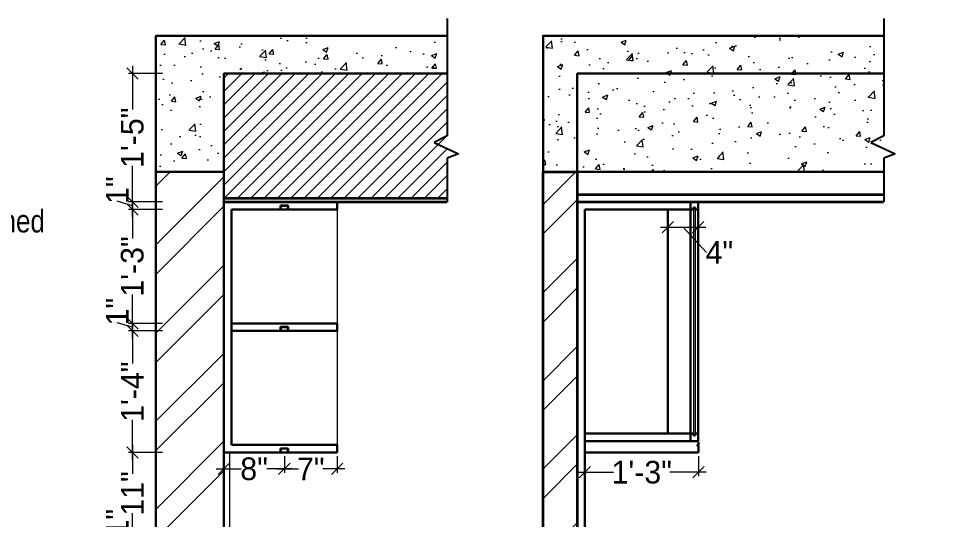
# Model space of a CAD drawing. Header units: millimetres. Extents: x 56222 to 3066687, y -650199 to -121287.
# Drawn here: x 141232.8 to 141354.9, y -185248.9 to -185182.6 of the extents above; entities that cross this region are included whole.
import ezdxf
from ezdxf import colors
from ezdxf.entities.mleader import LeaderData, LeaderLine
from ezdxf.math import Vec2, Vec3

# ---------------------------------------------------------------- set-up
doc = ezdxf.new("R2010")
doc.units = ezdxf.units.MM
doc.header["$MEASUREMENT"] = 0
doc.header["$PDMODE"] = 35
doc.linetypes.add('DASHED', pattern=[0.75, 0.5, -0.25])
doc.layers.get('Defpoints').update_dxf_attribs({"color": 220})
for name, color, linetype, lineweight in [('FURNITURE', 32, 'Continuous', 9), ('furniture dimensions', 1, 'DASHED', 0), ('GF FALSE CEILING', 6, 'Continuous', 35), ('hatch-wall', 8, 'Continuous', 9), ('SECTION ( SLAB PLine )', 104, 'Continuous', 30), ('Text', 7, 'Continuous', 15), ('wall', 7, 'Continuous', 30), ('XX~SLAB ( BEAM )~ ( DIM )', 7, 'Continuous', 9)]:
    doc.layers.add(name, color=color, linetype=linetype, lineweight=lineweight)
doc.layers.add('hatch', color=250, linetype='Continuous', lineweight=9, transparency=0.5)
doc.styles.add('century g', font='GOTHIC.TTF')
doc.styles.add('style4', font='ARIALN.TTF')
doc.dimstyles.new('Archana', dxfattribs={"dimtxt": 2, "dimasz": 0.75, "dimexe": 0.5, "dimexo": 0.5, "dimgap": 0, "dimtad": 0, "dimzin": 0, "dimdsep": 46, "dimlunit": 4, "dimtxsty": 'century g', "dimblk": 'OBLIQUE', "dimcen": 0, "dimdle": 1, "dimclrd": 256, "dimclre": 256, "dimclrt": 256, "dimadec": 0, "dimazin": 0, "dimtfac": 1, "dimtofl": 0, "dimtmove": 1, "dimatfit": 3, "dimfxl": 1, "dimfxlon": 1, "dimtolj": 1, "dimtzin": 0, "dimlwd": -1, "dimlwe": -1, "dimarcsym": 0})

# ---------------------------------------------------------------- blocks, each defined once
blk = doc.blocks.new('_Oblique')
at = {"layer": 'wall', "color": 0, "lineweight": -2}
blk.add_line((-0.5, -0.5), (0.5, 0.5), dxfattribs=at)
blk = doc.blocks.new('*D406')
at = {"layer": 'Defpoints', "color": 0, "linetype": 'Continuous', "lineweight": 30, "transparency": 16777216}
for p in [(141267.96, -185239.97), (141274.96, -185239.97), (141274.96, -185242.16)]:
    blk.add_point(p, dxfattribs=at)
at = {"layer": 'furniture dimensions', "color": 5, "linetype": 'ByBlock', "transparency": 16777216}
blk.add_line((141267.96, -185240.47), (141267.96, -185242.66), dxfattribs=at)
at = {"layer": 'furniture dimensions', "color": 5, "linetype": 'Continuous', "transparency": 16777216}
for p, q in [((141274.96, -185240.47), (141274.96, -185242.66)), ((141266.96, -185242.16), (141269.85, -185242.16)), ((141275.96, -185242.16), (141273.06, -185242.16))]:
    blk.add_line(p, q, dxfattribs=at)
at = {"layer": 'furniture dimensions', "color": 5, "linetype": 'Continuous', "transparency": 16777216, "xscale": 1.5, "yscale": 1.5, "zscale": 1.5, "rotation": 180}
blk.add_blockref('_Oblique', (141267.96, -185242.16), dxfattribs=at)
at = {"layer": 'furniture dimensions', "color": 5, "linetype": 'Continuous', "transparency": 16777216, "xscale": 1.5, "yscale": 1.5, "zscale": 1.5}
blk.add_blockref('_Oblique', (141274.96, -185242.16), dxfattribs=at)
at = {"layer": 'furniture dimensions', "linetype": 'Continuous', "lineweight": 0, "transparency": 16777216, "insert": (141271.46, -185242.16), "char_height": 3, "attachment_point": 5, "style": 'century g'}
blk.add_mtext('\\A1;7"', dxfattribs=at)
blk = doc.blocks.new('*D407')
at = {"layer": 'Defpoints', "color": 0, "linetype": 'Continuous', "lineweight": 30, "transparency": 16777216}
for p in [(141259.96, -185239.97), (141267.96, -185239.97), (141259.96, -185242.16)]:
    blk.add_point(p, dxfattribs=at)
at = {"layer": 'furniture dimensions', "color": 5, "linetype": 'Continuous', "transparency": 16777216}
for p, q in [((141259.96, -185240.47), (141259.96, -185242.66)), ((141258.96, -185242.16), (141262.27, -185242.16)), ((141268.96, -185242.16), (141265.64, -185242.16))]:
    blk.add_line(p, q, dxfattribs=at)
at = {"layer": 'furniture dimensions', "color": 5, "linetype": 'ByBlock', "transparency": 16777216}
blk.add_line((141267.96, -185240.47), (141267.96, -185242.66), dxfattribs=at)
at = {"layer": 'furniture dimensions', "color": 5, "linetype": 'Continuous', "transparency": 16777216, "xscale": 1.5, "yscale": 1.5, "zscale": 1.5, "rotation": 180}
blk.add_blockref('_Oblique', (141259.96, -185242.16), dxfattribs=at)
at = {"layer": 'furniture dimensions', "color": 5, "linetype": 'Continuous', "transparency": 16777216, "xscale": 1.5, "yscale": 1.5, "zscale": 1.5}
blk.add_blockref('_Oblique', (141267.96, -185242.16), dxfattribs=at)
at = {"layer": 'furniture dimensions', "linetype": 'Continuous', "lineweight": 0, "transparency": 16777216, "insert": (141263.96, -185242.16), "char_height": 3, "attachment_point": 5, "style": 'century g'}
blk.add_mtext('\\A1;8"', dxfattribs=at)
blk = doc.blocks.new('*D444')
at = {"layer": 'Defpoints', "color": 0, "linetype": 'Continuous', "lineweight": 30, "transparency": 16777216}
for p in [(141318.71, -185207.84, 0.13), (141322.71, -185207.84, 0.13), (141322.71, -185210.19)]:
    blk.add_point(p, dxfattribs=at)
at = {"layer": 'furniture dimensions', "color": 5, "linetype": 'ByBlock', "transparency": 16777216}
blk.add_line((141318.71, -185208.34), (141318.71, -185210.69), dxfattribs=at)
at = {"layer": 'furniture dimensions', "color": 5, "linetype": 'Continuous', "transparency": 16777216}
for p, q in [((141322.71, -185208.34), (141322.71, -185210.69)), ((141317.71, -185210.19), (141323.71, -185210.19)), ((141320.71, -185210.19), (141323.82, -185213.52))]:
    blk.add_line(p, q, dxfattribs=at)
at = {"layer": 'furniture dimensions', "color": 5, "linetype": 'Continuous', "transparency": 16777216, "xscale": 1.5, "yscale": 1.5, "zscale": 1.5, "rotation": 180}
blk.add_blockref('_Oblique', (141318.71, -185210.19), dxfattribs=at)
at = {"layer": 'furniture dimensions', "color": 5, "linetype": 'Continuous', "transparency": 16777216, "xscale": 1.5, "yscale": 1.5, "zscale": 1.5}
blk.add_blockref('_Oblique', (141322.71, -185210.19), dxfattribs=at)
at = {"layer": 'furniture dimensions', "linetype": 'Continuous', "lineweight": 0, "transparency": 16777216, "insert": (141325.52, -185213.52), "char_height": 3, "attachment_point": 5, "style": 'century g'}
blk.add_mtext('\\A1;4"', dxfattribs=at)
blk = doc.blocks.new('*D450')
at = {"layer": 'Defpoints', "color": 0, "linetype": 'Continuous', "lineweight": 30, "transparency": 16777216}
for p in [(141247.85, -185250.84), (141259.96, -185250.84, 0.13), (141259.96, -185251.84, 0.13)]:
    blk.add_point(p, dxfattribs=at)
at = {"layer": 'furniture dimensions', "color": 5, "linetype": 'Continuous', "transparency": 16777216}
for p, q in [((141247.85, -185252.84), (141247.85, -185249.84)), ((141247.85, -185251.34), (141245.85, -185250.74)), ((141251.85, -185250.84), (141247.35, -185250.84))]:
    blk.add_line(p, q, dxfattribs=at)
at = {"layer": 'furniture dimensions', "color": 5, "linetype": 'ByBlock', "transparency": 16777216}
blk.add_line((141251.85, -185251.84), (141247.35, -185251.84), dxfattribs=at)
at = {"layer": 'furniture dimensions', "color": 5, "linetype": 'Continuous', "transparency": 16777216, "xscale": 1.5, "yscale": 1.5, "zscale": 1.5}
for p, rotation in [((141247.85, -185250.84), 90), ((141247.85, -185251.84), 270)]:
    blk.add_blockref('_Oblique', p, dxfattribs=dict(at, rotation=rotation))
at = {"layer": 'furniture dimensions', "linetype": 'Continuous', "lineweight": 0, "transparency": 16777216, "insert": (141245.85, -185249.28), "char_height": 3, "attachment_point": 5, "rotation": 90, "style": 'century g'}
blk.add_mtext('\\A1;1"', dxfattribs=at)
blk = doc.blocks.new('*D451')
at = {"layer": 'Defpoints', "color": 0, "linetype": 'Continuous', "lineweight": 30, "transparency": 16777216}
for p in [(141247.85, -185239.97), (141260.71, -185239.97, 0.13), (141260.71, -185250.84, 0.13)]:
    blk.add_point(p, dxfattribs=at)
at = {"layer": 'furniture dimensions', "color": 5, "linetype": 'Continuous', "transparency": 16777216}
for p, q in [((141247.85, -185238.97), (141247.85, -185242.79)), ((141251.85, -185239.97), (141247.35, -185239.97)), ((141247.85, -185251.84), (141247.85, -185248.02))]:
    blk.add_line(p, q, dxfattribs=at)
at = {"layer": 'furniture dimensions', "color": 5, "linetype": 'ByBlock', "transparency": 16777216}
blk.add_line((141251.85, -185250.84), (141247.35, -185250.84), dxfattribs=at)
at = {"layer": 'furniture dimensions', "color": 5, "linetype": 'Continuous', "transparency": 16777216, "xscale": 1.5, "yscale": 1.5, "zscale": 1.5}
for p, rotation in [((141247.85, -185239.97), 90), ((141247.85, -185250.84), 270)]:
    blk.add_blockref('_Oblique', p, dxfattribs=dict(at, rotation=rotation))
at = {"layer": 'furniture dimensions', "linetype": 'Continuous', "lineweight": 0, "transparency": 16777216, "insert": (141247.85, -185245.41), "char_height": 3, "attachment_point": 5, "rotation": 90, "style": 'century g'}
blk.add_mtext('\\A1;11"', dxfattribs=at)
blk = doc.blocks.new('*D452')
at = {"layer": 'Defpoints', "color": 0, "linetype": 'Continuous', "lineweight": 30, "transparency": 16777216}
for p in [(141247.85, -185223.91), (141260.96, -185223.91, 0.13), (141259.96, -185239.97, 0.13)]:
    blk.add_point(p, dxfattribs=at)
at = {"layer": 'furniture dimensions', "color": 5, "linetype": 'Continuous', "transparency": 16777216}
for p, q in [((141247.85, -185222.91), (141247.85, -185228.22)), ((141251.85, -185223.91), (141247.35, -185223.91)), ((141247.85, -185240.97), (141247.85, -185235.66))]:
    blk.add_line(p, q, dxfattribs=at)
at = {"layer": 'furniture dimensions', "color": 5, "linetype": 'ByBlock', "transparency": 16777216}
blk.add_line((141251.85, -185239.97), (141247.35, -185239.97), dxfattribs=at)
at = {"layer": 'furniture dimensions', "color": 5, "linetype": 'Continuous', "transparency": 16777216, "xscale": 1.5, "yscale": 1.5, "zscale": 1.5}
for p, rotation in [((141247.85, -185223.91), 90), ((141247.85, -185239.97), 270)]:
    blk.add_blockref('_Oblique', p, dxfattribs=dict(at, rotation=rotation))
at = {"layer": 'furniture dimensions', "linetype": 'Continuous', "lineweight": 0, "transparency": 16777216, "insert": (141247.85, -185231.94), "char_height": 3, "attachment_point": 5, "rotation": 90, "style": 'century g'}
blk.add_mtext('\\A1;1\'-4"', dxfattribs=at)
blk = doc.blocks.new('*D453')
at = {"layer": 'Defpoints', "color": 0, "linetype": 'Continuous', "lineweight": 30, "transparency": 16777216}
for p in [(141247.85, -185222.91), (141260.96, -185222.91, 0.13), (141260.96, -185223.91, 0.13)]:
    blk.add_point(p, dxfattribs=at)
at = {"layer": 'furniture dimensions', "color": 5, "linetype": 'Continuous', "transparency": 16777216}
for p, q in [((141247.85, -185224.91), (141247.85, -185221.91)), ((141247.85, -185223.41), (141245.85, -185222.81)), ((141251.85, -185222.91), (141247.35, -185222.91))]:
    blk.add_line(p, q, dxfattribs=at)
at = {"layer": 'furniture dimensions', "color": 5, "linetype": 'ByBlock', "transparency": 16777216}
blk.add_line((141251.85, -185223.91), (141247.35, -185223.91), dxfattribs=at)
at = {"layer": 'furniture dimensions', "color": 5, "linetype": 'Continuous', "transparency": 16777216, "xscale": 1.5, "yscale": 1.5, "zscale": 1.5}
for p, rotation in [((141247.85, -185222.91), 90), ((141247.85, -185223.91), 270)]:
    blk.add_blockref('_Oblique', p, dxfattribs=dict(at, rotation=rotation))
at = {"layer": 'furniture dimensions', "linetype": 'Continuous', "lineweight": 0, "transparency": 16777216, "insert": (141245.85, -185221.35), "char_height": 3, "attachment_point": 5, "rotation": 90, "style": 'century g'}
blk.add_mtext('\\A1;1"', dxfattribs=at)
blk = doc.blocks.new('*D454')
at = {"layer": 'Defpoints', "color": 0, "linetype": 'Continuous', "lineweight": 30, "transparency": 16777216}
for p in [(141247.85, -185207.84), (141260.96, -185207.84, 0.13), (141260.96, -185222.91)]:
    blk.add_point(p, dxfattribs=at)
at = {"layer": 'furniture dimensions', "color": 5, "linetype": 'Continuous', "transparency": 16777216}
for p, q in [((141247.85, -185206.84), (141247.85, -185211.65)), ((141251.85, -185207.84), (141247.35, -185207.84)), ((141247.85, -185223.91), (141247.85, -185219.09))]:
    blk.add_line(p, q, dxfattribs=at)
at = {"layer": 'furniture dimensions', "color": 5, "linetype": 'ByBlock', "transparency": 16777216}
blk.add_line((141251.85, -185222.91), (141247.35, -185222.91), dxfattribs=at)
at = {"layer": 'furniture dimensions', "color": 5, "linetype": 'Continuous', "transparency": 16777216, "xscale": 1.5, "yscale": 1.5, "zscale": 1.5}
for p, rotation in [((141247.85, -185207.84), 90), ((141247.85, -185222.91), 270)]:
    blk.add_blockref('_Oblique', p, dxfattribs=dict(at, rotation=rotation))
at = {"layer": 'furniture dimensions', "linetype": 'Continuous', "lineweight": 0, "transparency": 16777216, "insert": (141247.85, -185215.37), "char_height": 3, "attachment_point": 5, "rotation": 90, "style": 'century g'}
blk.add_mtext('\\A1;1\'-3"', dxfattribs=at)
blk = doc.blocks.new('*D455')
at = {"layer": 'Defpoints', "color": 0, "linetype": 'Continuous', "lineweight": 30, "transparency": 16777216}
for p in [(141247.85, -185206.84), (141260.96, -185206.84, 0.13), (141260.96, -185207.84, 0.13)]:
    blk.add_point(p, dxfattribs=at)
at = {"layer": 'furniture dimensions', "color": 5, "linetype": 'Continuous', "transparency": 16777216}
for p, q in [((141247.85, -185208.84), (141247.85, -185205.84)), ((141247.85, -185207.34), (141245.85, -185206.74)), ((141251.85, -185206.84), (141247.35, -185206.84))]:
    blk.add_line(p, q, dxfattribs=at)
at = {"layer": 'furniture dimensions', "color": 5, "linetype": 'ByBlock', "transparency": 16777216}
blk.add_line((141251.85, -185207.84), (141247.35, -185207.84), dxfattribs=at)
at = {"layer": 'furniture dimensions', "color": 5, "linetype": 'Continuous', "transparency": 16777216, "xscale": 1.5, "yscale": 1.5, "zscale": 1.5}
for p, rotation in [((141247.85, -185206.84), 90), ((141247.85, -185207.84), 270)]:
    blk.add_blockref('_Oblique', p, dxfattribs=dict(at, rotation=rotation))
at = {"layer": 'furniture dimensions', "linetype": 'Continuous', "lineweight": 0, "transparency": 16777216, "insert": (141245.85, -185205.28), "char_height": 3, "attachment_point": 5, "rotation": 90, "style": 'century g'}
blk.add_mtext('\\A1;1"', dxfattribs=at)
blk = doc.blocks.new('*D456')
at = {"layer": 'Defpoints', "color": 0, "linetype": 'Continuous', "lineweight": 30, "transparency": 16777216}
for p in [(141247.85, -185189.84), (141259.96, -185189.84, 0.13), (141259.96, -185206.84, 0.13)]:
    blk.add_point(p, dxfattribs=at)
at = {"layer": 'furniture dimensions', "color": 5, "linetype": 'Continuous', "transparency": 16777216}
for p, q in [((141247.85, -185188.84), (141247.85, -185194.62)), ((141251.85, -185189.84), (141247.35, -185189.84)), ((141247.85, -185207.84), (141247.85, -185202.06))]:
    blk.add_line(p, q, dxfattribs=at)
at = {"layer": 'furniture dimensions', "color": 5, "linetype": 'ByBlock', "transparency": 16777216}
blk.add_line((141251.85, -185206.84), (141247.35, -185206.84), dxfattribs=at)
at = {"layer": 'furniture dimensions', "color": 5, "linetype": 'Continuous', "transparency": 16777216, "xscale": 1.5, "yscale": 1.5, "zscale": 1.5}
for p, rotation in [((141247.85, -185189.84), 90), ((141247.85, -185206.84), 270)]:
    blk.add_blockref('_Oblique', p, dxfattribs=dict(at, rotation=rotation))
at = {"layer": 'furniture dimensions', "linetype": 'Continuous', "lineweight": 0, "transparency": 16777216, "insert": (141247.85, -185198.34), "char_height": 3, "attachment_point": 5, "rotation": 90, "style": 'century g'}
blk.add_mtext('\\A1;1\'-5"', dxfattribs=at)
blk = doc.blocks.new('*D681')
at = {"layer": 'Defpoints', "color": 0, "linetype": 'Continuous', "lineweight": 30, "transparency": 16777216}
for p in [(141307.71, -185239.97, 0.13), (141322.78, -185239.97), (141322.78, -185242.61)]:
    blk.add_point(p, dxfattribs=at)
at = {"layer": 'furniture dimensions', "color": 5, "linetype": 'ByBlock', "transparency": 16777216}
blk.add_line((141307.71, -185240.47), (141307.71, -185243.11), dxfattribs=at)
at = {"layer": 'furniture dimensions', "color": 5, "linetype": 'Continuous', "transparency": 16777216}
for p, q in [((141322.78, -185240.47), (141322.78, -185243.11)), ((141306.71, -185242.61), (141311.53, -185242.61)), ((141323.78, -185242.61), (141318.97, -185242.61))]:
    blk.add_line(p, q, dxfattribs=at)
at = {"layer": 'furniture dimensions', "color": 5, "linetype": 'Continuous', "transparency": 16777216, "xscale": 1.5, "yscale": 1.5, "zscale": 1.5, "rotation": 180}
blk.add_blockref('_Oblique', (141307.71, -185242.61), dxfattribs=at)
at = {"layer": 'furniture dimensions', "color": 5, "linetype": 'Continuous', "transparency": 16777216, "xscale": 1.5, "yscale": 1.5, "zscale": 1.5}
blk.add_blockref('_Oblique', (141322.78, -185242.61), dxfattribs=at)
at = {"layer": 'furniture dimensions', "linetype": 'Continuous', "lineweight": 0, "transparency": 16777216, "insert": (141315.25, -185242.61), "char_height": 3, "attachment_point": 5, "style": 'century g'}
blk.add_mtext('\\A1;1\'-3"', dxfattribs=at)

msp = doc.modelspace()

# ---------------------------------------------------------------- hatches: boundary and pattern name
at = {"layer": 'FURNITURE', "lineweight": 20, "true_color": 0x636466}
h = msp.add_hatch(dxfattribs=at)
h.set_pattern_fill('AR-CONC', color=251)
h.set_pattern_definition([(50, (12005.3206, -203739.552), (7.17260183, -0.62752135), [0.75, -8.25]), (355, (12005.3206, -203739.552), (-1.38751334, 7.52192134), [0.6, -6.6]), (100.4514445, (12005.918, -203739.604), (5.78508847, 6.8943999), [0.6374019, -7.0114211]), (46.1842, (12005.321, -203737.552), (10.6724133, -1.6551928), [1.125, -12.375]), (96.6356355, (12006.21, -203737.69), (9.34661946, 9.741186), [0.9561034, -10.5171376]), (351.184164, (12005.321, -203737.552), (9.34661945, 9.741186), [0.9, -9.9]), (21, (12006.3206, -203738.052), (5.96907052, -4.0261889), [0.75, -8.25]), (326, (12006.3206, -203738.052), (2.4331533, 7.25150045), [0.6, -6.6]), (71.451445, (12006.818, -203738.3874), (8.40222377, 3.22531153), [0.6374019, -7.0114211]), (37.5, (12005.3206, -203739.552), (0.121598553, 3.32893854), [0, -6.52, 0, -6.7, 0, -6.625]), (7.5, (12005.3206, -203739.552), (2.63069537, 3.94411712), [0, -3.82, 0, -6.37, 0, -2.525]), (327.5, (12003.0906, -203739.552), (5.33822436, -0.22554872), [0, -2.5, 0, -7.8, 0, -10.35]), (317.5, (12002.0906, -203739.552), (5.8318617, 1.00104982), [0, -3.25, 0, -5.18, 0, -7.35])])
h.paths.add_polyline_path([(141408.48, -185216.84), (141403.96, -185216.84), (141403.96, -185216.87)])
h.paths.add_polyline_path([(141289.51, -185189.84), (141289.52, -185184.84), (141250.96, -185184.84), (141250.96, -185202.84), (141259.96, -185202.84), (141259.95, -185189.85)])
h = msp.add_hatch(dxfattribs=at)
h.set_pattern_fill('AR-CONC', color=251)
h.set_pattern_definition([(50, (11895.088, -203726.552), (7.17260183, -0.62752135), [0.75, -8.25]), (355, (11895.088, -203726.552), (-1.38751334, 7.52192134), [0.6, -6.6]), (100.4514445, (11895.686, -203726.604), (5.78508847, 6.8943999), [0.6374019, -7.0114211]), (46.1842, (11895.088, -203724.552), (10.6724133, -1.6551928), [1.125, -12.375]), (96.6356355, (11895.978, -203724.69), (9.34661946, 9.741186), [0.9561034, -10.5171376]), (351.184164, (11895.088, -203724.552), (9.34661945, 9.741186), [0.9, -9.9]), (21, (11896.088, -203725.052), (5.96907052, -4.0261889), [0.75, -8.25]), (326, (11896.088, -203725.052), (2.4331533, 7.25150045), [0.6, -6.6]), (71.451445, (11896.5856, -203725.3874), (8.40222377, 3.22531153), [0.6374019, -7.0114211]), (37.5, (11895.0882, -203726.552), (0.121598553, 3.32893854), [0, -6.52, 0, -6.7, 0, -6.625]), (7.5, (11895.088, -203726.552), (2.63069537, 3.94411712), [0, -3.82, 0, -6.37, 0, -2.525]), (327.5, (11892.8582, -203726.552), (5.33822436, -0.22554872), [0, -2.5, 0, -7.8, 0, -10.35]), (317.5, (11891.858, -203726.552), (5.8318617, 1.00104982), [0, -3.25, 0, -5.18, 0, -7.35])])
h.paths.add_polyline_path([(141455.24, -185203.84), (141450.71, -185203.84), (141450.71, -185203.87)])
h.paths.add_polyline_path([(141347.25, -185202.84), (141347.25, -185184.84), (141302.19, -185184.84), (141302.19, -185202.84), (141306.71, -185202.84), (141306.71, -185202.85)])
at = {"layer": 'GF FALSE CEILING', "lineweight": 9}
h = msp.add_hatch(dxfattribs=at)
h.set_pattern_fill('ANSI31', color=256, scale=10)
h.set_pattern_definition([(45, (13195.6121, -202132.9728), (-0.883883476, 0.883883476), [])])
h.paths.add_polyline_path([(141289.49, -185189.84), (141259.96, -185189.84), (141259.96, -185206.34), (141289.49, -185206.34)])
at = {"layer": 'hatch-wall', "lineweight": 0}
h = msp.add_hatch(dxfattribs=at)
h.set_pattern_fill('ANSI32', color=256, scale=22)
h.set_pattern_definition([(45, (1127.802, -554.105), (-5.83363094, 5.83363094), []), (45, (1131.691, -554.105), (-5.83363094, 5.83363094), [])])
h.paths.add_polyline_path([(141259.96, -185202.84), (141250.96, -185202.84), (141250.86, -185313.84), (141259.86, -185313.84)])
at = {"layer": 'hatch-wall'}
h = msp.add_hatch(dxfattribs=at)
h.set_pattern_fill('ANSI32', color=256, scale=22)
h.set_pattern_definition([(45, (13085.38, -202129.964), (-5.83363094, 5.83363094), []), (45, (13089.269, -202129.964), (-5.83363094, 5.83363094), [])])
h.paths.add_polyline_path([(141306.71, -185202.84), (141302.19, -185202.84), (141302.19, -185313.84), (141306.71, -185313.84)])

# ---------------------------------------------------------------- linework, layer by layer
at = {"layer": 'FURNITURE', "linetype": 'ByBlock', "lineweight": -3}
for p, q in [((141289.49, -185182.56, 0.13), (141289.49, -185198.08, 0.13)), ((141347.28, -185182.56, 0.13), (141347.28, -185198.08, 0.13)), ((141289.49, -185198.08, 0.13), (141287.77, -185198.99, 0.13)), ((141287.77, -185198.99, 0.13), (141291.01, -185200.46, 0.13)), ((141347.28, -185198.08, 0.13), (141345.55, -185198.99, 0.13)), ((141345.55, -185198.99, 0.13), (141348.79, -185200.46, 0.13)), ((141291.01, -185200.46, 0.13), (141289.49, -185201.03, 0.13)), ((141289.49, -185201.03, 0.13), (141289.49, -185206.84, 0.13)), ((141348.79, -185200.46, 0.13), (141347.28, -185201.03, 0.13)), ((141347.28, -185201.03, 0.13), (141347.28, -185206.84, 0.13)), ((141259.96, -185207.84, 0.13), (141259.96, -185211.85, 0.13))]:
    msp.add_line(p, q, dxfattribs=at)
at = {"layer": 'FURNITURE', "lineweight": 30}
for p, q in [((141259.96, -185206.84, 0.13), (141274.96, -185206.84, 0.13)), ((141259.96, -185239.97, 0.13), (141259.96, -185206.84, 0.13)), ((141268.46, -185207.31, 0.13), (141267.46, -185207.31, 0.13)), ((141267.46, -185207.31, 0.13), (141267.46, -185207.81, 0.13)), ((141268.46, -185207.31, 0.13), (141268.46, -185207.81, 0.13)), ((141274.96, -185206.84, 0.13), (141274.96, -185207.84, 0.13)), ((141306.71, -185206.84, 0.13), (141306.71, -185313.84, 0.13)), ((141322.71, -185206.84), (141321.71, -185206.84)), ((141321.71, -185207.34), (141321.71, -185237.97)), ((141322.71, -185206.84), (141322.71, -185237.97)), ((141260.96, -185207.84, 0.13), (141274.96, -185207.84, 0.13)), ((141260.96, -185238.97, 0.13), (141260.96, -185207.84, 0.13)), ((141307.71, -185207.84, 0.13), (141307.71, -185229.34, 0.13)), ((141268.46, -185223.37, 0.13), (141267.46, -185223.37, 0.13)), ((141267.46, -185223.37, 0.13), (141267.46, -185223.87, 0.13)), ((141268.46, -185223.37, 0.13), (141268.46, -185223.87, 0.13)), ((141307.71, -185309.84, 0.13), (141307.71, -185229.34, 0.13)), ((141321.78, -185237.47), (141307.71, -185237.47, 0.13)), ((141321.71, -185237.47), (141321.71, -185238.47)), ((141321.71, -185237.47), (141321.71, -185237.47)), ((141321.71, -185237.47), (141321.71, -185237.47)), ((141321.71, -185237.47), (141321.71, -185238.47)), ((141274.96, -185238.97, 0.13), (141260.96, -185238.97, 0.13)), ((141268.45, -185239.44, 0.13), (141267.45, -185239.44, 0.13)), ((141267.45, -185239.44, 0.13), (141267.45, -185239.94, 0.13)), ((141268.45, -185239.44, 0.13), (141268.45, -185239.94, 0.13)), ((141274.96, -185239.97, 0.13), (141274.96, -185238.97, 0.13)), ((141321.78, -185238.47), (141307.71, -185238.47, 0.13)), ((141322.71, -185238.47), (141321.71, -185238.47)), ((141321.71, -185238.47), (141321.71, -185238.47)), ((141322.78, -185239.97), (141322.78, -185239.11)), ((141274.96, -185239.97, 0.13), (141259.96, -185239.97, 0.13)), ((141322.78, -185239.97), (141307.71, -185239.97, 0.13))]:
    msp.add_line(p, q, dxfattribs=at)
at = {"layer": 'FURNITURE', "linetype": 'ByBlock', "lineweight": 30}
for p, q in [((141306.71, -185206.84, 0.13), (141321.78, -185206.84)), ((141322.33, -185207.59), (141322.09, -185207.59)), ((141322.09, -185207.59), (141322.09, -185207.84)), ((141322.33, -185207.84), (141322.33, -185207.59)), ((141307.71, -185207.84, 0.13), (141321.78, -185207.84)), ((141322.09, -185237.72), (141322.09, -185237.47)), ((141322.33, -185237.72), (141322.09, -185237.72)), ((141322.33, -185237.47), (141322.33, -185237.72)), ((141322.64, -185238.61), (141322.64, -185238.47))]:
    msp.add_line(p, q, dxfattribs=at)
at = {"layer": 'FURNITURE', "lineweight": 5}
msp.add_line((141274.96, -185207.84, 0.13), (141274.96, -185238.97, 0.13), dxfattribs=at)
at = {"layer": 'FURNITURE', "color": 3, "lineweight": 30}
msp.add_line((141318.71, -185207.84), (141318.71, -185237.47), dxfattribs=at)
at = {"layer": 'FURNITURE'}
for p, q in [((141259.96, -185209.84, 0.13), (141259.96, -185247.84, 0.13)), ((141306.71, -185211.83, 0.13), (141306.71, -185313.84, 0.13))]:
    msp.add_line(p, q, dxfattribs=at)
at = {"layer": 'FURNITURE', "color": 3, "lineweight": 30, "elevation": 0.13}
for points in [[(141268.41, -185207.34), (141267.51, -185207.34), (141267.51, -185207.84), (141268.41, -185207.84)], [(141268.41, -185223.41), (141267.51, -185223.41), (141267.51, -185223.91), (141268.41, -185223.91)], [(141268.41, -185239.47), (141267.5, -185239.47), (141267.5, -185239.97), (141268.41, -185239.97)]]:
    msp.add_lwpolyline(points, close=True, dxfattribs=at)
at = {"layer": 'FURNITURE', "linetype": 'ByBlock', "lineweight": 30}
for points in [[(141322.09, -185207.84), (141321.71, -185207.84), (141321.71, -185206.84), (141322.71, -185206.84), (141322.71, -185207.84), (141322.33, -185207.84)], [(141322.09, -185237.47), (141321.71, -185237.47), (141321.71, -185238.47), (141322.71, -185238.47), (141322.71, -185237.47), (141322.33, -185237.47)], [(141322.71, -185238.47), (141322.32, -185238.47)], [(141322.71, -185238.47), (141322.57, -185238.47)], [(141322.64, -185238.97), (141322.78, -185238.97), (141322.78, -185238.61)], [(141322.64, -185238.61), (141322.78, -185238.61), (141322.78, -185238.61)], [(141322.78, -185238.97), (141322.64, -185238.97), (141322.64, -185239.11), (141322.78, -185239.11), (141322.78, -185239.11)]]:
    msp.add_lwpolyline(points, dxfattribs=at)
at = {"layer": 'FURNITURE', "lineweight": 30, "elevation": 0.13}
msp.add_lwpolyline([(141260.96, -185223.91), (141274.96, -185223.91), (141274.96, -185222.91), (141260.96, -185222.91)], close=True, dxfattribs=at)
at = {"layer": 'furniture dimensions', "color": 4, "linetype": 'ByBlock'}
for p, q in [((141322.09, -185207.59), (141322.09, -185237.47)), ((141322.33, -185207.59), (141322.33, -185237.72))]:
    msp.add_line(p, q, dxfattribs=at)
at = {"layer": 'GF FALSE CEILING'}
for p, q in [((141259.96, -185206.34, 0.13), (141289.49, -185206.34, 0.13)), ((141306.71, -185205.84, 0.13), (141347.25, -185205.84, 0.13)), ((141259.96, -185206.84, 0.13), (141289.49, -185206.84, 0.13)), ((141306.71, -185206.84, 0.13), (141347.25, -185206.84, 0.13))]:
    msp.add_line(p, q, dxfattribs=at)
at = {"layer": 'hatch', "lineweight": 35, "transparency": 33554687, "elevation": 0.13}
msp.add_lwpolyline([(141306.71, -185313.84), (141302.19, -185313.84), (141302.19, -185202.84), (141306.71, -185202.84)], close=True, dxfattribs=at)
at = {"layer": 'SECTION ( SLAB PLine )', "color": 1}
msp.add_line((141306.71, -185202.84, 0.13), (141347.25, -185202.84, 0.13), dxfattribs=at)
at = {"layer": 'SECTION ( SLAB PLine )', "color": 1, "elevation": 0.13}
for points in [[(141289.49, -185184.84), (141250.96, -185184.84), (141250.96, -185202.84), (141259.96, -185202.84), (141259.96, -185189.84), (141289.49, -185189.84)], [(141347.25, -185184.84), (141302.19, -185184.84), (141302.19, -185202.84), (141306.71, -185202.84), (141306.71, -185189.84), (141347.25, -185189.84)]]:
    msp.add_lwpolyline(points, dxfattribs=at)
at = {"layer": 'wall', "lineweight": 30, "elevation": 0.13}
msp.add_lwpolyline([(141259.96, -185202.84), (141259.96, -185247.84)], dxfattribs=at)
at = {"layer": 'XX~SLAB ( BEAM )~ ( DIM )', "color": 242, "lineweight": 15, "true_color": 0xcd2027}
msp.add_line((141260.71, -185239.97, 0.13), (141260.71, -185250.84, 0.13), dxfattribs=at)
at = {"layer": 'XX~SLAB ( BEAM )~ ( DIM )', "lineweight": 30, "elevation": 0.13}
msp.add_lwpolyline([(141259.96, -185313.84), (141250.96, -185313.84), (141250.96, -185202.84), (141259.96, -185202.84)], close=True, dxfattribs=at)

# ---------------------------------------------------------------- dimensions: what is measured, and where the dimension line sits
at = {"layer": 'furniture dimensions', "color": 5, "linetype": 'Continuous', "lineweight": 0}
for base, p1, p2, picture, middle in [((141247.85, -185189.84), (141259.96, -185206.84, 0.13), (141259.96, -185189.84, 0.13), '*D456', (141247.85, -185198.34)), ((141247.85, -185206.84), (141260.96, -185207.84, 0.13), (141260.96, -185206.84, 0.13), '*D455', (141245.85, -185206.74)), ((141247.85, -185207.84), (141260.96, -185222.91), (141260.96, -185207.84, 0.13), '*D454', (141247.85, -185215.37)), ((141247.85, -185222.91), (141260.96, -185223.91, 0.13), (141260.96, -185222.91, 0.13), '*D453', (141245.85, -185222.81)), ((141247.85, -185223.91), (141259.96, -185239.97, 0.13), (141260.96, -185223.91, 0.13), '*D452', (141247.85, -185231.94)), ((141247.85, -185239.97), (141260.71, -185250.84, 0.13), (141260.71, -185239.97, 0.13), '*D451', (141247.85, -185245.41)), ((141247.85, -185250.84), (141259.96, -185251.84, 0.13), (141259.96, -185250.84, 0.13), '*D450', (141245.85, -185250.74))]:
    dim = msp.add_linear_dim(base=base, p1=p1, p2=p2, angle=90, dimstyle='Archana', override={"dimtxt": 3, "dimasz": 1.5, "dimdec": 0, "dimclrd": 5, "dimclre": 5, "dimfxl": 4}, dxfattribs=at)
    dim.commit()
    dim.dimension.update_dxf_attribs({"geometry": picture, "text_midpoint": middle})
dim = msp.add_linear_dim(base=(141322.71, -185210.19, -0.13), p1=(141318.71, -185207.84), p2=(141322.71, -185207.84), dimstyle='Archana', override={"dimtxt": 3, "dimasz": 1.5, "dimdec": 0, "dimclrd": 5, "dimclre": 5, "dimfxl": 4}, dxfattribs=at)
dim.commit()
dim.dimension.update_dxf_attribs({"geometry": '*D444', "text_midpoint": (141323.82, -185213.52, -0.13), "dimtype": 160})
for base, p1, p2, picture, middle in [((141259.96, -185242.16, 0.13), (141267.96, -185239.97, 0.13), (141259.96, -185239.97, 0.13), '*D407', (141263.96, -185242.16, 0.13)), ((141274.96, -185242.16, 0.13), (141267.96, -185239.97, 0.13), (141274.96, -185239.97, 0.13), '*D406', (141271.46, -185242.16, 0.13)), ((141322.78, -185242.61), (141307.71, -185239.97, 0.13), (141322.78, -185239.97), '*D681', (141315.25, -185242.61))]:
    dim = msp.add_linear_dim(base=base, p1=p1, p2=p2, dimstyle='Archana', override={"dimtxt": 3, "dimasz": 1.5, "dimdec": 0, "dimclrd": 5, "dimclre": 5, "dimfxl": 4}, dxfattribs=at)
    dim.commit()
    dim.dimension.update_dxf_attribs({"geometry": picture, "text_midpoint": middle})

# ---------------------------------------------------------------- leaders
at = {"layer": 'Text', "color": 1, "lineweight": 0, "ltscale": 20}
ml = msp.add_multileader_mtext('Standard', dxfattribs=at)
ml.set_content('PU_finished', color=1, style='style4')
ml.set_leader_properties()
ml.build(insert=Vec2(0, 0))
ml.multileader.update_dxf_attribs({"dogleg_length": 2.02, "arrow_head_size": 2})
ctx = ml.context
ctx.base_point, ctx.char_height, ctx.arrow_head_size, ctx.landing_gap_size, ctx.plane_origin = Vec3(141217.35, -185209.63), 3, 2, 0.4, Vec3(141140.22, -185209.63)
notes = []
notes.append((ctx, [(0, (1, 1, 0), (141215.32, -185209.63), (1, 0), 2.02, [(0, [(141132.86, -185209.63)], 0, [])])]))
ctx.mtext.insert = Vec3(141217.75, -185207.87)
for ctx, leaders in notes:
    for number, flags, end, landing, length, lines in leaders:
        leader = LeaderData()
        leader.index, (leader.has_last_leader_line, leader.has_dogleg_vector, leader.attachment_direction) = number, flags
        leader.last_leader_point, leader.dogleg_vector, leader.dogleg_length = Vec3(end), Vec3(landing), length
        for number, points, colour, breaks in lines:
            line = LeaderLine()
            line.index, line.vertices, line.color, line.breaks = number, Vec3.list(points), colors.encode_raw_color(colour), breaks
            leader.lines.append(line)
        ctx.leaders.append(leader)

doc.saveas('drawing.dxf')
